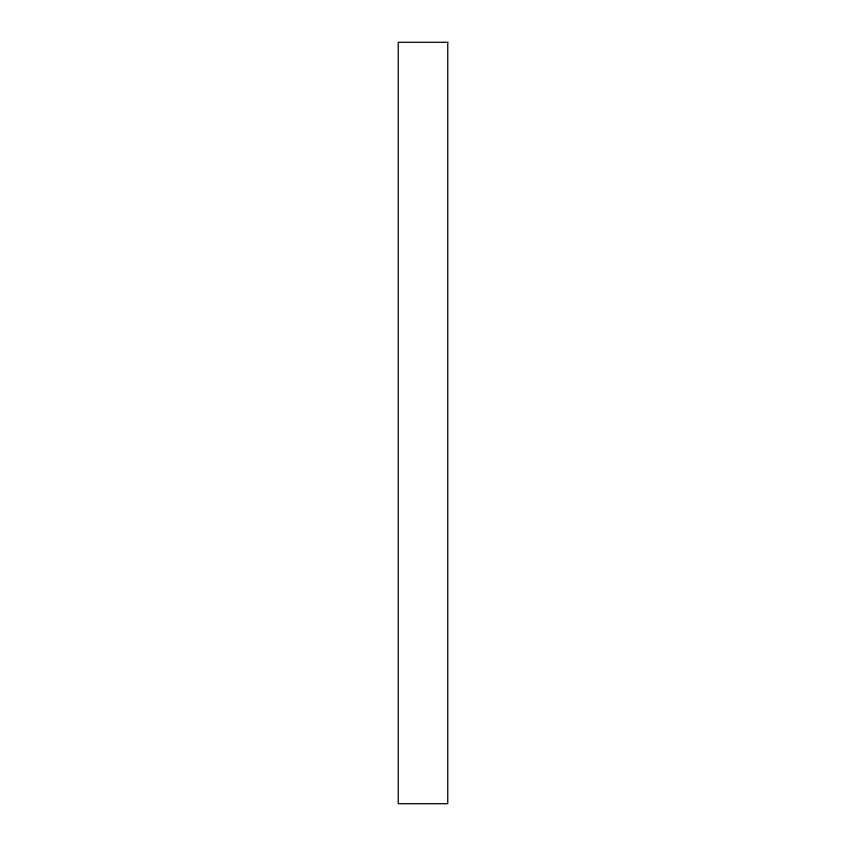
<?xml version="1.0" encoding="UTF-8"?>
<svg xmlns="http://www.w3.org/2000/svg" width="846" height="846" viewBox="0 0 846 846"><rect width="100%" height="100%" fill="white"/><g stroke="black" fill="none" stroke-linecap="round" stroke-linejoin="round"><path stroke-width="1.27" d="M447.756 42.3L398.244 42.3L398.244 803.7L447.756 803.7L447.756 42.3"/></g></svg>
